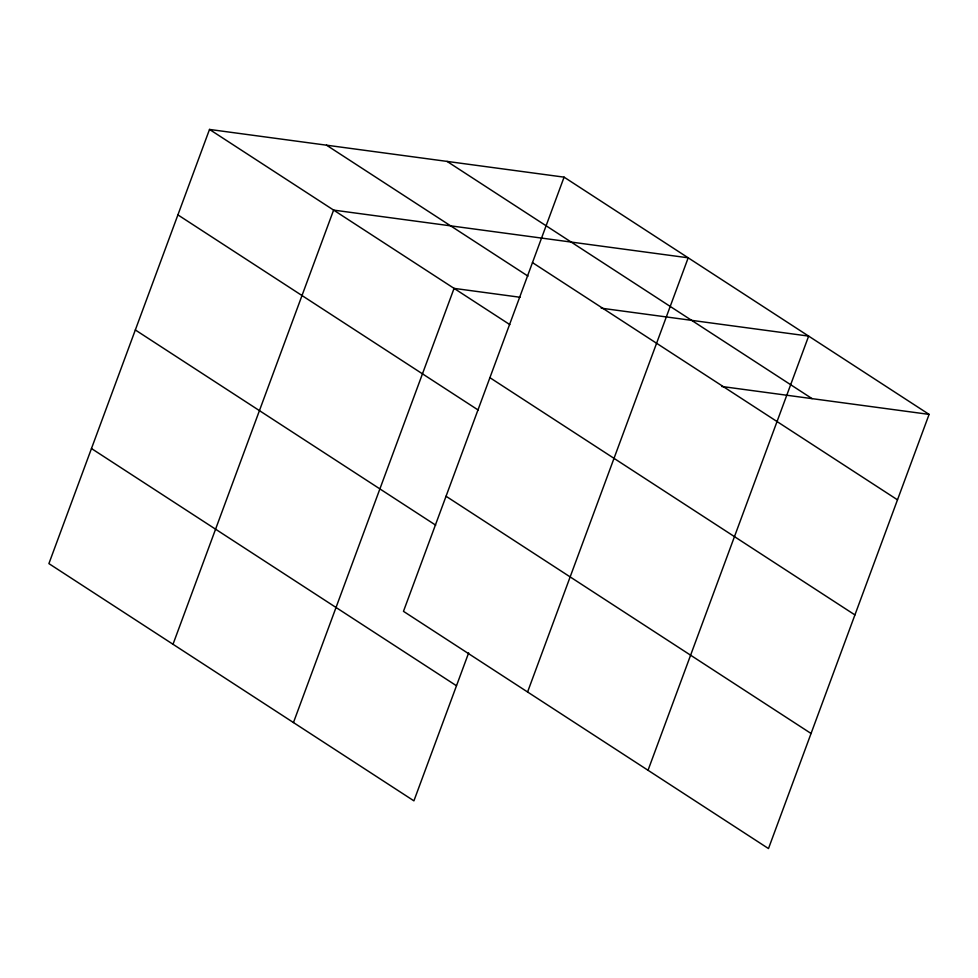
<?xml version="1.0" encoding="UTF-8"?>
<svg xmlns="http://www.w3.org/2000/svg" width="978" height="978" viewBox="0 0 978 978"><rect width="100%" height="100%" fill="white"/><g stroke="black" fill="none" stroke-linecap="round" stroke-linejoin="round"><path stroke-width="1.47" d="M564.086 177.152L403.474 611.336L768.488 848.562L929.1 414.391L564.086 177.152L209.512 129.438L48.9 563.609L413.914 800.848L468.645 652.901M173.008 644.27L333.608 210.099L688.194 257.813L527.582 691.996M293.461 722.559L454.073 288.376L520.076 297.263M648.035 770.273L808.647 336.102L601.213 308.18M721.678 386.469L929.1 414.391M447.068 161.407L812.095 398.633M532.472 262.605L897.498 499.831M326.518 145.184L527.973 276.114M209.512 129.438L509.856 324.635M489.905 377.679L854.919 614.917M177.898 214.879L478.254 410.088M446.041 496.249L811.068 733.488M135.331 329.965L435.687 525.162M91.467 448.535L456.481 685.761"/></g></svg>
